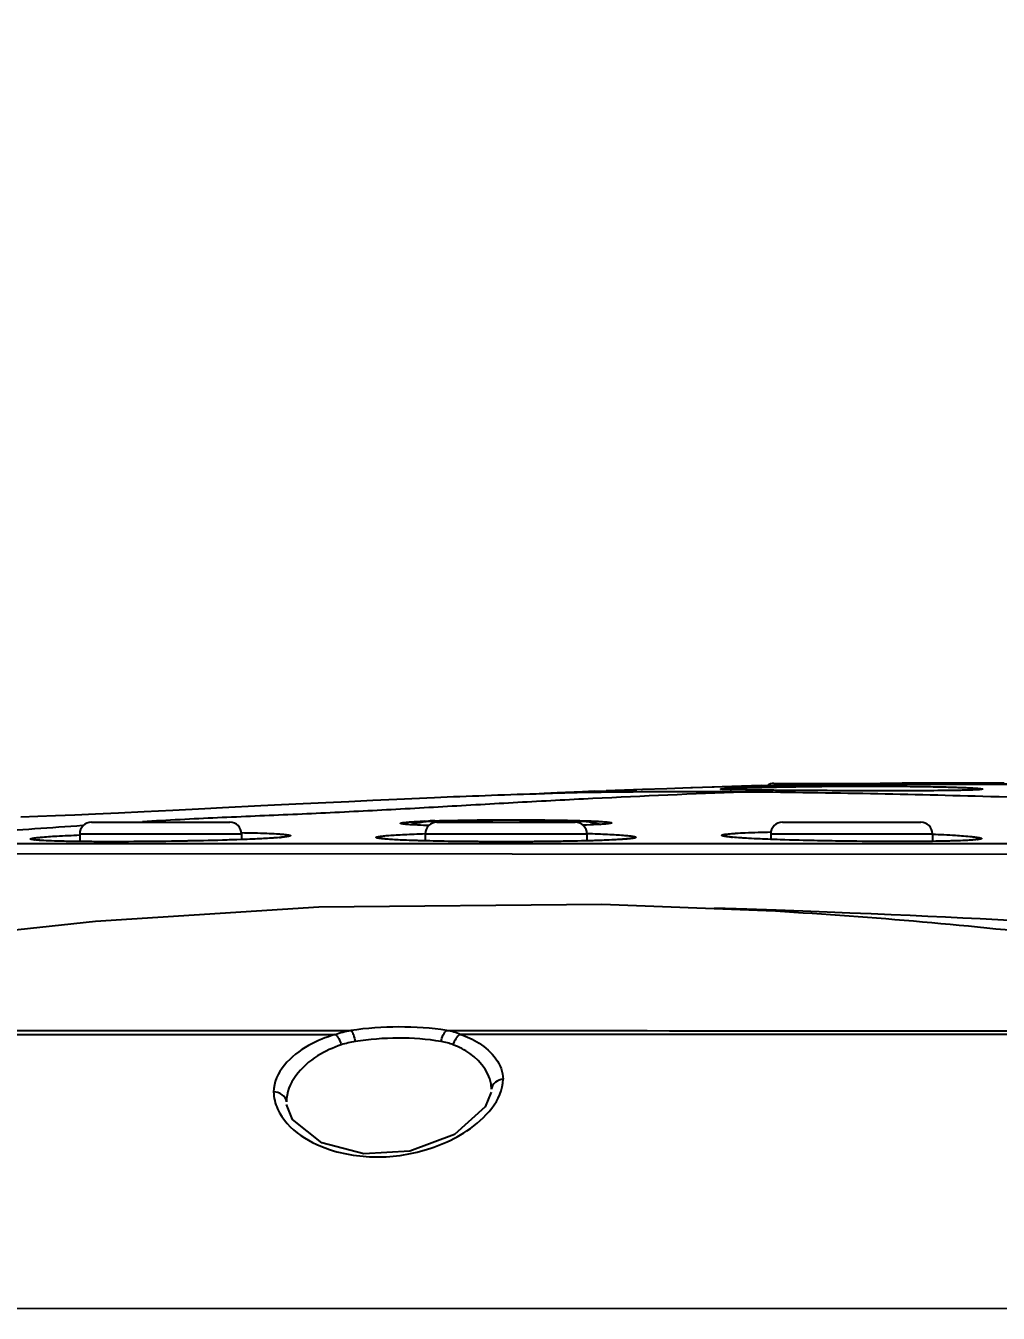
# Model space of a CAD drawing. Header units: millimetres. Extents: x 4086 to 8300, y 123 to 1549.
# Drawn here: x 7710.28 to 7720.65, y 666.22 to 679.94 of the extents above; entities that cross this region are included whole.
import ezdxf

# ---------------------------------------------------------------- set-up
doc = ezdxf.new("R2010")
doc.units = ezdxf.units.MM
for name, color, linetype in [('外形图', 7, 'Continuous'), ('尺寸标注', 7, 'Continuous'), ('运动范围', 7, 'Continuous')]:
    doc.layers.add(name, color=color, linetype=linetype)
doc.styles.add('思源黑', font='SourceHanSansCN-Normal.ttf')
doc.dimstyles.new('尺寸标注_1_4比例', dxfattribs={"dimtxt": 7, "dimasz": 6, "dimexe": 2, "dimexo": 1.5, "dimgap": 1, "dimtad": 1, "dimdec": 1, "dimlfac": 4, "dimdsep": 46, "dimtxsty": '思源黑', "dimcen": 0.09, "dimadec": 0, "dimazin": 0, "dimtp": 0.01, "dimtm": 0.01, "dimtfac": 1, "dimtdec": 1, "dimtofl": 0, "dimtmove": 0, "dimatfit": 3, "dimfxl": 1, "dimtolj": 1, "dimarcsym": 0})

# ---------------------------------------------------------------- blocks, each defined once
blk = doc.blocks.new('*D993')
at = {"layer": 'Defpoints', "color": 0}
for p in [(7690.62, 697.68), (7952.412, 680.804), (7645.229, 641.211), (7664.809, 641.211), (7727.758, 641.211)]:
    blk.add_point(p, dxfattribs=at)
at = {"layer": '尺寸标注', "color": 0, "lineweight": -2}
blk.add_arc((7727.758, 641.211), 67.588, 15.08339, 174.91199, dxfattribs=at)
at = {"layer": '尺寸标注', "color": 0}
for points in [[(7792.042, 658.581), (7793.994, 659.016), (7794.32, 652.942)], [(7659.438, 647.249), (7661.436, 647.16), (7660.171, 641.211)]]:
    blk.add_solid(points, dxfattribs=at)
at = {"layer": '尺寸标注', "color": 0, "insert": (7727.758, 713.509), "char_height": 7, "attachment_point": 5, "style": '思源黑'}
blk.add_mtext('\\A1;-\\A1;170%%d', dxfattribs=at)

msp = doc.modelspace()

# ---------------------------------------------------------------- linework, layer by layer
at = {"layer": '外形图'}
for p, q in [((7715.8051, 671.7593), (7715.6968, 671.7538)), ((7715.9435, 671.7662), (7715.8051, 671.7593)), ((7716.2164, 671.7788), (7715.9435, 671.7662)), ((7716.0726, 671.7664), (7716.072, 671.7664)), ((7716.0726, 671.7663), (7716.072, 671.7663)), ((7716.3377, 671.7839), (7716.2164, 671.7788)), ((7716.409, 671.7781), (7716.2814, 671.7735)), ((7716.3377, 671.7839), (7716.4678, 671.7889)), ((7716.5125, 671.7819), (7716.409, 671.7781)), ((7716.5924, 671.7851), (7716.5125, 671.7819)), ((7716.6547, 671.7877), (7716.5924, 671.7851)), ((7716.7041, 671.79), (7716.6547, 671.7877)), ((7716.7292, 671.7913), (7716.7041, 671.79)), ((7716.7458, 671.7922), (7716.7292, 671.7913)), ((7716.7563, 671.7929), (7716.7458, 671.7922)), ((7716.7626, 671.7933), (7716.7563, 671.7929)), ((7716.7677, 671.7937), (7716.7626, 671.7933)), ((7716.7703, 671.7939), (7716.7677, 671.7937)), ((7716.7724, 671.794), (7716.7703, 671.7939)), ((7716.7739, 671.7942), (7716.7724, 671.794)), ((7716.7749, 671.7943), (7716.7739, 671.7942)), ((7718.1186, 671.8451), (7717.2841, 671.8163)), ((7717.7385, 671.8023), (7717.731, 671.8027)), ((7717.7694, 671.8011), (7717.7523, 671.8017)), ((7717.7901, 671.8005), (7717.7694, 671.8011)), ((7717.8238, 671.7996), (7717.7901, 671.8005)), ((7717.8764, 671.7985), (7717.8238, 671.7996)), ((7718.0033, 671.8363), (7717.8588, 671.8326)), ((7717.9416, 671.7974), (7717.8764, 671.7985)), ((7718.0206, 671.7964), (7717.9416, 671.7974)), ((7718.116, 671.7953), (7718.0206, 671.7964)), ((7718.2554, 671.794), (7718.116, 671.7953)), ((7718.1186, 671.8451), (7718.3383, 671.8503)), ((7718.2552, 671.8669), (7719.3509, 671.8669)), ((7718.3948, 671.7929), (7718.2554, 671.794)), ((7718.5952, 671.7916), (7718.3948, 671.7929)), ((7718.8024, 671.7905), (7718.5952, 671.7916)), ((7719.0049, 671.7897), (7718.8024, 671.7905)), ((7719.1785, 671.7892), (7719.0049, 671.7897)), ((7719.3719, 671.7888), (7719.1785, 671.7892)), ((7719.5176, 671.7888), (7719.3719, 671.7888)), ((7719.6696, 671.7889), (7719.5176, 671.7888)), ((7719.8115, 671.7893), (7719.6696, 671.7889)), ((7719.9439, 671.7901), (7719.8115, 671.7893)), ((7720.0645, 671.7911), (7719.9439, 671.7901)), ((7720.3794, 671.7977), (7720.3666, 671.7971)), ((7720.3731, 671.7972), (7720.3669, 671.797)), ((7720.3924, 671.7982), (7720.3794, 671.7977)), ((7720.4037, 671.7988), (7720.3924, 671.7982)), ((7720.4137, 671.7994), (7720.4037, 671.7988)), ((7720.4223, 671.7999), (7720.4137, 671.7994)), ((7720.4297, 671.8004), (7720.4223, 671.7999)), ((7712.3758, 671.6066), (7712.1887, 671.5972)), ((7714.6354, 671.7143), (7714.2351, 671.6964)), ((7710.408, 671.5134), (7710.2282, 671.5062)), ((7710.5974, 671.5213), (7710.408, 671.5134)), ((7710.8011, 671.5301), (7710.5974, 671.5213)), ((7711.0237, 671.5402), (7710.8011, 671.5301)), ((7711.2697, 671.5517), (7711.0237, 671.5402)), ((7711.5431, 671.565), (7711.2697, 671.5517)), ((7711.8477, 671.58), (7711.5431, 671.565)), ((7712.1887, 671.5972), (7711.8477, 671.58)), ((7710.9795, 671.4544), (7712.4545, 671.4544)), ((7714.3895, 671.4267), (7714.3892, 671.4267)), ((7714.5253, 671.4669), (7714.39, 671.4306)), ((7714.39, 671.4306), (7714.39, 671.4267)), ((7714.5253, 671.4669), (7715.2503, 671.4669)), ((7714.6628, 671.4544), (7716.1378, 671.4544)), ((7715.2503, 671.4544), (7715.2503, 671.4669)), ((7715.5503, 671.4669), (7716.2753, 671.4669)), ((7715.5503, 671.4669), (7715.5503, 671.4544)), ((7716.2629, 671.334), (7716.2633, 671.334)), ((7716.2753, 671.4669), (7716.4098, 671.4308)), ((7716.411, 671.4309), (7716.4102, 671.4308)), ((7718.3461, 671.4544), (7719.8211, 671.4544)), ((7720.9458, 671.2234), (7708.1619, 671.2231)), ((7710.4715, 671.2581), (7710.4507, 671.2592)), ((7710.4954, 671.2569), (7710.4715, 671.2581)), ((7710.5228, 671.2557), (7710.4954, 671.2569)), ((7710.554, 671.2545), (7710.5228, 671.2557)), ((7710.5894, 671.2533), (7710.554, 671.2545)), ((7710.6293, 671.2522), (7710.5894, 671.2533)), ((7710.6741, 671.2511), (7710.6293, 671.2522)), ((7710.7241, 671.25), (7710.6741, 671.2511)), ((7710.7798, 671.2491), (7710.7241, 671.25)), ((7710.8416, 671.2482), (7710.7798, 671.2491)), ((7710.9096, 671.2474), (7710.8416, 671.2482)), ((7710.8545, 671.3294), (7712.5795, 671.3294)), ((7710.8545, 671.3294), (7710.8545, 671.248)), ((7710.9839, 671.2468), (7710.9096, 671.2474)), ((7711.0652, 671.2464), (7710.9839, 671.2468)), ((7711.1538, 671.2462), (7711.0652, 671.2464)), ((7711.2505, 671.2462), (7711.1538, 671.2462)), ((7711.3582, 671.2464), (7711.2505, 671.2462)), ((7711.4805, 671.2471), (7711.3582, 671.2464)), ((7711.6183, 671.2482), (7711.4805, 671.2471)), ((7712.5795, 671.3294), (7712.5795, 671.269)), ((7713.0009, 671.2927), (7712.9852, 671.2912)), ((7714.1904, 671.2688), (7714.165, 671.2704)), ((7714.2188, 671.2671), (7714.1904, 671.2688)), ((7714.2505, 671.2655), (7714.2188, 671.2671)), ((7714.2855, 671.2638), (7714.2505, 671.2655)), ((7714.324, 671.2622), (7714.2855, 671.2638)), ((7714.3664, 671.2605), (7714.324, 671.2622)), ((7714.4131, 671.2589), (7714.3664, 671.2605)), ((7714.4646, 671.2573), (7714.4131, 671.2589)), ((7714.5378, 671.2552), (7714.4646, 671.2573)), ((7714.5378, 671.3294), (7716.2628, 671.3294)), ((7714.5378, 671.3294), (7714.5378, 671.2552)), ((7714.6219, 671.2532), (7714.5378, 671.2552)), ((7714.6988, 671.2517), (7714.6219, 671.2532)), ((7714.7845, 671.2502), (7714.6988, 671.2517)), ((7714.8798, 671.2488), (7714.7845, 671.2502)), ((7714.9852, 671.2476), (7714.8798, 671.2488)), ((7715.1013, 671.2467), (7714.9852, 671.2476)), ((7715.2327, 671.246), (7715.1013, 671.2467)), ((7715.7011, 671.2468), (7715.5857, 671.2461)), ((7715.8053, 671.2477), (7715.7011, 671.2468)), ((7715.8997, 671.2488), (7715.8053, 671.2477)), ((7715.9862, 671.25), (7715.8997, 671.2488)), ((7716.0653, 671.2513), (7715.9862, 671.25)), ((7716.1374, 671.2527), (7716.0653, 671.2513)), ((7716.2026, 671.2541), (7716.1374, 671.2527)), ((7716.2614, 671.2556), (7716.2026, 671.2541)), ((7716.3143, 671.2571), (7716.2614, 671.2556)), ((7716.2628, 671.3294), (7716.2628, 671.2557)), ((7716.3843, 671.2593), (7716.3143, 671.2571)), ((7716.4452, 671.2615), (7716.3843, 671.2593)), ((7716.4985, 671.2637), (7716.4452, 671.2615)), ((7716.5453, 671.2659), (7716.4985, 671.2637)), ((7716.5732, 671.2674), (7716.5453, 671.2659)), ((7716.5987, 671.2689), (7716.5732, 671.2674)), ((7716.6219, 671.2703), (7716.5987, 671.2689)), ((7716.6429, 671.2718), (7716.6219, 671.2703)), ((7716.6617, 671.2732), (7716.6429, 671.2718)), ((7716.6785, 671.2746), (7716.6617, 671.2732)), ((7717.8158, 671.2937), (7717.8064, 671.2946)), ((7718.2211, 671.3294), (7719.9461, 671.3294)), ((7718.2211, 671.3294), (7718.2211, 671.271)), ((7718.2898, 671.2685), (7718.2211, 671.271)), ((7719.3566, 671.2486), (7719.2358, 671.2495)), ((7719.4652, 671.2481), (7719.3566, 671.2486)), ((7719.5619, 671.248), (7719.4652, 671.2481)), ((7719.6489, 671.248), (7719.5619, 671.248)), ((7719.7281, 671.2483), (7719.6489, 671.248)), ((7719.8004, 671.2487), (7719.7281, 671.2483)), ((7719.8666, 671.2493), (7719.8004, 671.2487)), ((7719.9273, 671.25), (7719.8666, 671.2493)), ((7719.9829, 671.2507), (7719.9273, 671.25)), ((7719.9461, 671.3294), (7719.9461, 671.2502)), ((7720.0337, 671.2516), (7719.9829, 671.2507)), ((7720.0803, 671.2525), (7720.0337, 671.2516)), ((7720.1425, 671.254), (7720.0803, 671.2525)), ((7720.1967, 671.2556), (7720.1425, 671.254)), ((7720.2437, 671.2572), (7720.1967, 671.2556)), ((7720.2714, 671.2584), (7720.2437, 671.2572)), ((7720.2964, 671.2595), (7720.2714, 671.2584)), ((7720.3189, 671.2607), (7720.2964, 671.2595)), ((7720.3388, 671.2618), (7720.3189, 671.2607)), ((7720.3563, 671.263), (7720.3388, 671.2618)), ((7720.3716, 671.2641), (7720.3563, 671.263)), ((7725.6382, 671.1072), (7707.9833, 671.1163)), ((7717.9668, 670.5262), (7717.6222, 670.5375)), ((7718.1744, 670.5098), (7718.0409, 670.5171)), ((7704.5356, 669.1868), (7713.5776, 669.1918)), ((7706.3091, 669.2347), (7713.7456, 669.2343)), ((7715.2419, 668.5761), (7715.1777, 668.4186)), ((7715.1777, 668.4186), (7714.8492, 668.1248)), ((7714.8492, 668.1248), (7714.3745, 667.9467)), ((7713.8846, 667.9183), (7713.4376, 668.0349)), ((7714.3745, 667.9467), (7713.8846, 667.9183)), ((7732.6886, 666.269), (7700.7772, 666.2691))]:
    msp.add_line(p, q, dxfattribs=at)
for points in [[(7716.2814, 671.7735), (7716.095, 671.7671), (7716.072, 671.7664)], [(7717.3693, 671.8189), (7717.1153, 671.811), (7716.8539, 671.8024), (7716.4678, 671.7889)], [(7716.7752, 671.7943), (7716.7751, 671.7943), (7716.7749, 671.7943)], [(7717.8588, 671.8326), (7717.6169, 671.8261), (7717.3693, 671.8189)], [(7717.731, 671.8027), (7717.7248, 671.803), (7717.7222, 671.8032), (7717.7199, 671.8033), (7717.7179, 671.8035), (7717.7162, 671.8036), (7717.7148, 671.8037), (7717.7137, 671.8038), (7717.7129, 671.8039), (7717.7125, 671.8039), (7717.7124, 671.8039)], [(7717.7523, 671.8017), (7717.7427, 671.8021), (7717.7385, 671.8023)], [(7732.2534, 670.9787), (7730.876, 671.1679), (7729.4616, 671.3366), (7728.024, 671.4821), (7726.5721, 671.6038), (7725.1145, 671.7017), (7723.6601, 671.7758), (7722.2178, 671.8265), (7720.7961, 671.8538), (7719.4048, 671.8575), (7718.0034, 671.8363)], [(7720.7111, 671.8708), (7720.4163, 671.8718), (7720.1369, 671.8719), (7719.8731, 671.871), (7719.6245, 671.8695), (7719.3891, 671.8673), (7719.1627, 671.8647), (7718.9423, 671.8615), (7718.7267, 671.858), (7718.5134, 671.8539), (7718.3383, 671.8503)], [(7720.3666, 671.7971), (7720.3379, 671.7961), (7720.3025, 671.7951), (7720.2629, 671.7941), (7720.219, 671.7933), (7720.1712, 671.7925), (7720.1197, 671.7917), (7720.0645, 671.7911)], [(7720.448, 671.8021), (7720.4477, 671.8021), (7720.447, 671.802), (7720.4459, 671.8019), (7720.4445, 671.8017), (7720.4428, 671.8015), (7720.4408, 671.8013), (7720.4384, 671.8011), (7720.4358, 671.8009), (7720.4329, 671.8006), (7720.4297, 671.8004)], [(7714.2351, 671.6964), (7713.9779, 671.6846), (7713.7251, 671.6728), (7713.4781, 671.6611), (7713.2385, 671.6495), (7713.0073, 671.6382), (7712.7858, 671.6272), (7712.3758, 671.6066)], [(7710.4507, 671.2592), (7710.4328, 671.2604), (7710.4248, 671.2609), (7710.4175, 671.2615), (7710.4107, 671.262), (7710.4046, 671.2626), (7710.399, 671.2631), (7710.3939, 671.2636), (7710.3894, 671.264), (7710.3854, 671.2645), (7710.3818, 671.2649), (7710.3788, 671.2653), (7710.3763, 671.2657), (7710.3743, 671.266), (7710.3728, 671.2662), (7710.3719, 671.2664), (7710.3718, 671.2664)], [(7712.6372, 671.2712), (7712.577, 671.2689), (7712.5138, 671.2666), (7712.4479, 671.2645), (7712.3794, 671.2624), (7712.3087, 671.2605), (7712.2359, 671.2586), (7712.1614, 671.2569), (7712.0855, 671.2553), (7712.0084, 671.2538), (7711.9299, 671.2524), (7711.8501, 671.2511), (7711.7704, 671.25), (7711.6927, 671.249), (7711.6183, 671.2482)], [(7712.9852, 671.2912), (7712.9582, 671.2888), (7712.9245, 671.2863), (7712.8865, 671.2837), (7712.8442, 671.2811), (7712.7979, 671.2786), (7712.7478, 671.2761), (7712.6942, 671.2736), (7712.6372, 671.2712)], [(7713.0581, 671.3003), (7713.0581, 671.3003), (7713.0578, 671.3002), (7713.0569, 671.3), (7713.0556, 671.2997), (7713.0537, 671.2994), (7713.0514, 671.299), (7713.0487, 671.2985), (7713.0455, 671.298), (7713.0418, 671.2975), (7713.0376, 671.2969), (7713.0329, 671.2963), (7713.0277, 671.2956), (7713.0219, 671.2949), (7713.0155, 671.2942), (7713.0085, 671.2934), (7713.0009, 671.2927)], [(7714.165, 671.2704), (7714.1426, 671.272), (7714.1325, 671.2728), (7714.1231, 671.2736), (7714.1144, 671.2744), (7714.1064, 671.2751), (7714.0991, 671.2758), (7714.0924, 671.2765), (7714.0863, 671.2772), (7714.0809, 671.2778), (7714.0761, 671.2784), (7714.0718, 671.279), (7714.0682, 671.2796), (7714.0651, 671.28), (7714.0626, 671.2805), (7714.0607, 671.2808), (7714.0594, 671.2811), (7714.0587, 671.2812), (7714.0587, 671.2812)], [(7715.5857, 671.2461), (7715.4567, 671.2457), (7715.3845, 671.2457), (7715.3078, 671.2457), (7715.2327, 671.246)], [(7716.7413, 671.2823), (7716.7413, 671.2823), (7716.7412, 671.2823), (7716.7406, 671.2821), (7716.7394, 671.2819), (7716.7376, 671.2816), (7716.7354, 671.2812), (7716.7327, 671.2807), (7716.7295, 671.2802), (7716.7258, 671.2797), (7716.7216, 671.2791), (7716.7169, 671.2786), (7716.7118, 671.2779), (7716.7061, 671.2773), (7716.7, 671.2767), (7716.6933, 671.276), (7716.6862, 671.2753), (7716.6785, 671.2746)], [(7717.8064, 671.2946), (7717.7962, 671.2957), (7717.7872, 671.2967), (7717.7792, 671.2976), (7717.7722, 671.2985), (7717.7661, 671.2993), (7717.7608, 671.3), (7717.7562, 671.3007), (7717.7524, 671.3014), (7717.7493, 671.3019), (7717.7469, 671.3024), (7717.7452, 671.3027), (7717.7441, 671.303), (7717.7438, 671.303)], [(7718.2211, 671.271), (7718.1656, 671.2731), (7718.1082, 671.2756), (7718.0543, 671.2781), (7718.004, 671.2807), (7717.9575, 671.2833), (7717.915, 671.286), (7717.8768, 671.2886), (7717.8431, 671.2913), (7717.8158, 671.2937)], [(7719.2358, 671.2495), (7719.1019, 671.2508), (7719.0295, 671.2517), (7718.9541, 671.2528), (7718.8767, 671.254), (7718.7984, 671.2554), (7718.7205, 671.2569), (7718.6439, 671.2585), (7718.569, 671.2603), (7718.4959, 671.2622), (7718.4249, 671.2642), (7718.3561, 671.2663), (7718.2898, 671.2685)], [(7720.4267, 671.2702), (7720.4267, 671.2702), (7720.4262, 671.2701), (7720.4251, 671.2699), (7720.4236, 671.2696), (7720.4217, 671.2693), (7720.4193, 671.2689), (7720.4164, 671.2686), (7720.4132, 671.2681), (7720.4095, 671.2677), (7720.4054, 671.2672), (7720.4009, 671.2667), (7720.396, 671.2662), (7720.3906, 671.2657), (7720.3847, 671.2652), (7720.3784, 671.2646), (7720.3716, 671.2641)], [(7718.1744, 670.5098), (7716.4223, 670.5779), (7713.4024, 670.5501), (7711.0227, 670.3964), (7708.8746, 670.1639)], [(7721.0191, 670.3935), (7720.8289, 670.4041), (7720.6413, 670.4142), (7720.4555, 670.4237), (7720.2703, 670.4329), (7720.0847, 670.4418), (7719.8977, 670.4504), (7719.7073, 670.4589), (7719.5064, 670.4676), (7719.2927, 670.4766), (7719.0653, 670.4858), (7718.8233, 670.4953), (7718.5632, 670.5051), (7718.2792, 670.5154), (7717.9668, 670.5262)], [(7713.4376, 668.0349), (7713.124, 668.2857), (7713.0606, 668.4467)]]:
    msp.add_lwpolyline(points, dxfattribs=at)
for centre, radius, start, end in [((7716.7684, 671.0292), 0.7677, 89.44765, 89.82748), ((7716.716, 672.5617), 0.7699, 274.11583, 274.44609), ((7717.7514, 672.4158), 0.6136, 266.07459, 266.31978), ((7718.2552, 671.7419), 0.125, 90, 122.9189), ((7720.391, 672.4799), 0.681, 274.57469, 274.83323), ((7710.9795, 671.3294), 0.125, 90, 180), ((7712.4545, 671.3294), 0.125, 0, 90), ((7714.6628, 671.3294), 0.125, 90, 180), ((7715.0183, 659.0702), 12.4046, 91.73683, 92.04953), ((7715.4149, 667.8579), 3.6093, 92.61425, 94.82153), ((7715.3857, 667.8579), 3.6093, 85.17805, 87.38574), ((7716.1378, 671.3294), 0.125, 0, 90), ((7718.3461, 671.3294), 0.125, 90, 180), ((7719.8211, 671.3294), 0.125, 0, 90), ((7710.4388, 671.865), 0.6038, 263.33858, 263.58736), ((7712.7726, 673.7288), 2.4474, 274.99563, 275.22759), ((7718.0246, 673.6136), 2.3298, 264.59023, 264.84552), ((7720.3483, 671.9275), 0.6637, 276.49474, 276.8247), ((7715.1157, 616.3944), 54.2018, 83.44217, 86.76498)]:
    msp.add_arc(centre, radius, start, end, dxfattribs=at)
for points, knots in [([(7717.9259, 671.7755), (7717.3925, 671.7556), (7716.5924, 671.7208), (7715.526, 671.6637), (7714.7261, 671.6175), (7713.9259, 671.573), (7713.1252, 671.5349), (7712.3242, 671.5015), (7711.7904, 671.4744), (7711.5236, 671.4586)], [0, 0, 0, 0, 0.2498355, 0.374795, 0.4997827, 0.6248053, 0.7498683, 0.8749523, 1, 1, 1, 1]), ([(7716.072, 671.7663), (7715.955, 671.7624), (7715.4761, 671.7465), (7714.9971, 671.7301), (7714.6354, 671.7143)], [0, 0, 0, 0, 0.2443472, 1, 1, 1, 1]), ([(7717.9259, 671.7755), (7717.7638, 671.7767), (7717.146, 671.7798), (7716.5282, 671.7758), (7716.0726, 671.7663)], [0, 0, 0, 0, 0.2624597, 1, 1, 1, 1]), ([(7716.2684, 671.7731), (7716.2528, 671.7725), (7716.1875, 671.7703), (7716.1223, 671.7681), (7716.0726, 671.7664)], [0, 0, 0, 0, 0.2391688, 1, 1, 1, 1]), ([(7716.7713, 671.7938), (7716.7497, 671.7922), (7716.6921, 671.7893), (7716.5245, 671.782), (7716.3784, 671.7769), (7716.2684, 671.7731)], [0, 0, 0, 0, 0.128854, 0.3436495, 1, 1, 1, 1]), ([(7716.4678, 671.7889), (7716.5327, 671.7913), (7716.6336, 671.7944), (7716.7346, 671.797), (7716.7707, 671.7969)], [0, 0, 0, 0, 0.642902, 1, 1, 1, 1]), ([(7716.7908, 671.796), (7716.7908, 671.7957), (7716.7888, 671.7956), (7716.7867, 671.795), (7716.7816, 671.7946), (7716.7779, 671.7943), (7716.7757, 671.7941)], [0, 0, 0, 0, 0.065554, 0.2531308, 0.5646265, 1, 1, 1, 1]), ([(7716.7758, 671.7968), (7716.7779, 671.7968), (7716.7816, 671.7967), (7716.7866, 671.7967), (7716.7889, 671.7962), (7716.7907, 671.7963), (7716.7908, 671.796)], [0, 0, 0, 0, 0.433214, 0.7442125, 0.9326986, 1, 1, 1, 1]), ([(7717.7094, 671.8036), (7717.7068, 671.8038), (7717.7021, 671.8042), (7717.6961, 671.8047), (7717.6917, 671.8054), (7717.6893, 671.8057), (7717.6874, 671.8068), (7717.6895, 671.8079), (7717.6919, 671.8082), (7717.6966, 671.809), (7717.7027, 671.8097), (7717.7107, 671.8105), (7717.7204, 671.8112), (7717.7367, 671.8123), (7717.7613, 671.8137), (7717.7822, 671.8147), (7717.7937, 671.8152)], [0, 0, 0, 0, 0.060994, 0.1085006, 0.1424987, 0.1631033, 0.1712724, 0.1803898, 0.2021627, 0.2373518, 0.2860465, 0.3482369, 0.4238776, 0.5128965, 0.7305277, 1, 1, 1, 1]), ([(7720.3669, 671.797), (7720.288, 671.794), (7720.0949, 671.7909), (7719.6165, 671.7878), (7719.0746, 671.7891), (7718.524, 671.7918), (7718.2084, 671.7942), (7717.9944, 671.7966), (7717.8726, 671.7984), (7717.7816, 671.8005), (7717.7315, 671.8022), (7717.712, 671.8034)], [0, 0, 0, 0, 0.0892481, 0.2182228, 0.5405711, 0.7014674, 0.8403929, 0.8971215, 0.9433635, 0.9779483, 1, 1, 1, 1]), ([(7717.7937, 671.8152), (7717.8871, 671.8193), (7718.1196, 671.8258), (7718.4329, 671.8321), (7718.7377, 671.8361), (7718.9893, 671.8382), (7719.2442, 671.8389), (7719.4935, 671.8384), (7719.7289, 671.8364), (7719.9422, 671.8331), (7720.1028, 671.8294), (7720.215, 671.8259), (7720.285, 671.8232), (7720.3448, 671.8205), (7720.388, 671.8181), (7720.417, 671.8161), (7720.4345, 671.8147), (7720.4491, 671.8132), (7720.4608, 671.8119), (7720.4696, 671.8105), (7720.4751, 671.8094), (7720.4779, 671.8083), (7720.4791, 671.8078), (7720.4796, 671.8069), (7720.4788, 671.806), (7720.4775, 671.8055), (7720.4755, 671.8049), (7720.4728, 671.8043), (7720.4677, 671.8034), (7720.4595, 671.8023), (7720.4524, 671.8017), (7720.4484, 671.8013)], [0, 0, 0, 0, 0.1031445, 0.2565352, 0.3457606, 0.4393578, 0.5341407, 0.6268775, 0.7144225, 0.7937795, 0.8622663, 0.8916767, 0.9175328, 0.9396018, 0.9576991, 0.9652123, 0.9716774, 0.9770804, 0.9814135, 0.9846737, 0.9868622, 0.9875617, 0.9880137, 0.9882792, 0.9885754, 0.9890811, 0.9898389, 0.99086, 0.9921488, 0.9955349, 1, 1, 1, 1]), ([(7723.2656, 671.6245), (7722.3379, 671.6669), (7720.5584, 671.7332), (7718.7779, 671.7692), (7717.9259, 671.7755)], [0, 0, 0, 0, 0.5215175, 1, 1, 1, 1]), ([(7732.2534, 670.9787), (7731.6642, 671.0649), (7730.4837, 671.224), (7728.1164, 671.4887), (7725.1473, 671.7229), (7721.5767, 671.8653), (7719.1939, 671.8657), (7718.0033, 671.8363)], [0, 0, 0, 0, 0.1250052, 0.2500105, 0.5000084, 0.7500067, 1, 1, 1, 1]), ([(7718.3383, 671.8503), (7719.5012, 671.8756), (7721.8283, 671.8693), (7725.3153, 671.7231), (7728.2147, 671.4895), (7730.5264, 671.228), (7731.6791, 671.0714), (7732.2545, 670.9867)], [0, 0, 0, 0, 0.2499934, 0.4999917, 0.7499895, 0.8749947, 1, 1, 1, 1]), ([(7720.4453, 671.8011), (7720.4405, 671.8007), (7720.4165, 671.799), (7720.3924, 671.7979), (7720.3731, 671.7972)], [0, 0, 0, 0, 0.1994249, 1, 1, 1, 1]), ([(7714.6423, 671.4691), (7714.7729, 671.4731), (7715.054, 671.4782), (7715.4812, 671.4807), (7715.8951, 671.478), (7716.1584, 671.4727), (7716.2756, 671.4684)], [0, 0, 0, 0, 0.2398594, 0.5164654, 0.7844844, 1, 1, 1, 1]), ([(7712.5788, 671.3427), (7712.6692, 671.3413), (7712.7937, 671.3386), (7712.932, 671.3324), (7712.9915, 671.3285), (7713.0265, 671.3257), (7713.0548, 671.3228), (7713.0741, 671.3201), (7713.086, 671.3178), (7713.0924, 671.3162), (7713.097, 671.3146), (7713.1, 671.3131), (7713.1017, 671.311), (7713.1004, 671.3087), (7713.0976, 671.3072), (7713.0932, 671.3055), (7713.0871, 671.3038), (7713.0755, 671.3012), (7713.0659, 671.2997), (7713.0589, 671.2987)], [0, 0, 0, 0, 0.4755527, 0.6545422, 0.7276392, 0.7892753, 0.8391863, 0.8771517, 0.8916208, 0.9030952, 0.9116253, 0.9173555, 0.9208385, 0.9241281, 0.9295049, 0.9376454, 0.9487256, 0.9628062, 1, 1, 1, 1]), ([(7714.0146, 671.2915), (7714.0146, 671.2926), (7714.0179, 671.2953), (7714.0244, 671.2974), (7714.0355, 671.3002), (7714.0584, 671.3041), (7714.0978, 671.3088), (7714.1571, 671.314), (7714.2322, 671.319), (7714.322, 671.3239), (7714.4254, 671.3284), (7714.4988, 671.331), (7714.5375, 671.3323)], [0, 0, 0, 0, 0.006612, 0.0200318, 0.0413073, 0.070593, 0.1530805, 0.2667282, 0.4101911, 0.5817123, 0.779138, 1, 1, 1, 1]), ([(7714.2753, 671.4421), (7714.2753, 671.4427), (7714.2767, 671.4441), (7714.2819, 671.4462), (7714.2935, 671.4487), (7714.3128, 671.4515), (7714.3399, 671.4543), (7714.3742, 671.457), (7714.4157, 671.4597), (7714.4641, 671.4623), (7714.4986, 671.4639), (7714.5169, 671.4646)], [0, 0, 0, 0, 0.0073207, 0.0208315, 0.0704242, 0.1510717, 0.2625597, 0.404235, 0.5751714, 0.774214, 1, 1, 1, 1]), ([(7714.3892, 671.4267), (7714.3728, 671.4277), (7714.3444, 671.4297), (7714.3118, 671.433), (7714.2928, 671.4357), (7714.2835, 671.4377), (7714.2782, 671.4392), (7714.2753, 671.4412), (7714.2753, 671.4421)], [0, 0, 0, 0, 0.4270628, 0.7369932, 0.8469471, 0.9266659, 0.9765808, 1, 1, 1, 1]), ([(7714.5752, 671.4186), (7714.5573, 671.4191), (7714.4953, 671.4213), (7714.4334, 671.4239), (7714.3895, 671.4267)], [0, 0, 0, 0, 0.2893557, 1, 1, 1, 1]), ([(7714.39, 671.4306), (7714.4314, 671.4417), (7714.5149, 671.46), (7714.6002, 671.4669), (7714.6425, 671.4669)], [0, 0, 0, 0, 0.5035628, 1, 1, 1, 1]), ([(7714.6425, 671.4669), (7714.6787, 671.4669), (7714.7271, 671.4636), (7714.7749, 671.4564), (7714.7868, 671.4544)], [0, 0, 0, 0, 0.7487379, 1, 1, 1, 1]), ([(7716.0138, 671.4544), (7716.0258, 671.4564), (7716.0736, 671.4636), (7716.1219, 671.4669), (7716.1581, 671.4669)], [0, 0, 0, 0, 0.2512621, 1, 1, 1, 1]), ([(7716.1581, 671.4669), (7716.2003, 671.4669), (7716.2853, 671.4601), (7716.3685, 671.4419), (7716.4098, 671.4308)], [0, 0, 0, 0, 0.4964566, 1, 1, 1, 1]), ([(7716.4102, 671.4308), (7716.3971, 671.4299), (7716.3344, 671.4262), (7716.2716, 671.4236), (7716.222, 671.4218)], [0, 0, 0, 0, 0.2092489, 1, 1, 1, 1]), ([(7716.2633, 671.334), (7716.302, 671.3328), (7716.3753, 671.3302), (7716.4787, 671.3258), (7716.5684, 671.321), (7716.6434, 671.3159), (7716.7028, 671.3107), (7716.7421, 671.3059), (7716.765, 671.3019), (7716.7761, 671.299), (7716.7827, 671.2968), (7716.7859, 671.2941), (7716.7859, 671.2929)], [0, 0, 0, 0, 0.2207837, 0.4181495, 0.5896177, 0.7330444, 0.8466906, 0.9291924, 0.9584847, 0.9797782, 0.9932661, 1, 1, 1, 1]), ([(7716.2756, 671.4684), (7716.2946, 671.4677), (7716.3302, 671.4663), (7716.3801, 671.4639), (7716.423, 671.4613), (7716.4585, 671.4587), (7716.4865, 671.456), (7716.5065, 671.4534), (7716.5185, 671.4508), (7716.5239, 671.4488), (7716.5253, 671.4473), (7716.5253, 671.4467)], [0, 0, 0, 0, 0.225675, 0.4247241, 0.595736, 0.7375126, 0.849091, 0.9297862, 0.979351, 0.9927995, 1, 1, 1, 1]), ([(7716.5253, 671.4467), (7716.5253, 671.4458), (7716.5224, 671.4439), (7716.5171, 671.4423), (7716.5078, 671.4403), (7716.4888, 671.4375), (7716.456, 671.4341), (7716.4275, 671.432), (7716.411, 671.4309)], [0, 0, 0, 0, 0.0233613, 0.0732912, 0.1530385, 0.2630194, 0.572976, 1, 1, 1, 1]), ([(7717.743, 671.3014), (7717.7359, 671.3024), (7717.726, 671.304), (7717.7141, 671.3067), (7717.7078, 671.3085), (7717.7032, 671.3103), (7717.7002, 671.3119), (7717.6987, 671.3142), (7717.7002, 671.3166), (7717.7031, 671.3182), (7717.7076, 671.3199), (7717.7139, 671.3216), (7717.7257, 671.3241), (7717.745, 671.327), (7717.7732, 671.3302), (7717.8083, 671.3333), (7717.868, 671.3376), (7718.0069, 671.3447), (7718.1319, 671.348), (7718.2229, 671.3498)], [0, 0, 0, 0, 0.0378684, 0.0522874, 0.0637087, 0.0721886, 0.0778996, 0.0814636, 0.0849708, 0.0905785, 0.0989436, 0.1102438, 0.1245406, 0.1621756, 0.2117761, 0.2731564, 0.346027, 0.5246974, 1, 1, 1, 1]), ([(7710.3687, 671.2653), (7710.3616, 671.2661), (7710.3521, 671.2673), (7710.3403, 671.2698), (7710.3349, 671.2711), (7710.3278, 671.2749), (7710.3346, 671.279), (7710.34, 671.2805), (7710.3477, 671.2824), (7710.3571, 671.2842), (7710.374, 671.2869), (7710.4002, 671.2901), (7710.4226, 671.2924), (7710.4352, 671.2936)], [0, 0, 0, 0, 0.1456933, 0.1975726, 0.2356418, 0.2731187, 0.309985, 0.3476941, 0.399239, 0.4647955, 0.544342, 0.7449258, 1, 1, 1, 1]), ([(7710.8541, 671.2479), (7710.799, 671.2486), (7710.6979, 671.2501), (7710.5612, 671.2537), (7710.4553, 671.2582), (7710.3955, 671.2622), (7710.3714, 671.265)], [0, 0, 0, 0, 0.3423755, 0.6279316, 0.8490612, 1, 1, 1, 1]), ([(7710.4352, 671.2936), (7710.4931, 671.299), (7710.6328, 671.3081), (7710.7726, 671.3148), (7710.8544, 671.3183)], [0, 0, 0, 0, 0.4156371, 1, 1, 1, 1]), ([(7712.5796, 671.2689), (7712.4445, 671.2639), (7712.157, 671.2559), (7711.7172, 671.2485), (7711.2772, 671.2454), (7710.9895, 671.2463), (7710.8541, 671.2479)], [0, 0, 0, 0, 0.2350839, 0.4998412, 0.7646838, 1, 1, 1, 1]), ([(7712.9857, 671.2907), (7712.9289, 671.2858), (7712.7935, 671.2775), (7712.6581, 671.2718), (7712.5796, 671.2689)], [0, 0, 0, 0, 0.4207143, 1, 1, 1, 1]), ([(7713.0589, 671.2987), (7713.0545, 671.2981), (7713.0334, 671.2953), (7713.0123, 671.2931), (7712.9956, 671.2916)], [0, 0, 0, 0, 0.2095104, 1, 1, 1, 1]), ([(7714.0579, 671.2796), (7714.0516, 671.2804), (7714.0409, 671.282), (7714.027, 671.285), (7714.019, 671.2872), (7714.0147, 671.2901), (7714.0146, 671.2915)], [0, 0, 0, 0, 0.4168445, 0.7195776, 0.9100194, 1, 1, 1, 1]), ([(7714.5375, 671.2551), (7714.4829, 671.2565), (7714.3828, 671.2595), (7714.2473, 671.265), (7714.1419, 671.2712), (7714.0822, 671.2764), (7714.0579, 671.2796)], [0, 0, 0, 0, 0.3407516, 0.6256322, 0.8472681, 1, 1, 1, 1]), ([(7716.263, 671.2555), (7716.1277, 671.252), (7715.8401, 671.2471), (7715.4002, 671.2448), (7714.9603, 671.247), (7714.6727, 671.2516), (7714.5375, 671.2551)], [0, 0, 0, 0, 0.2352029, 0.50001, 0.7648086, 1, 1, 1, 1]), ([(7716.742, 671.2806), (7716.7177, 671.2773), (7716.6579, 671.272), (7716.5526, 671.2657), (7716.4173, 671.26), (7716.3174, 671.257), (7716.263, 671.2555)], [0, 0, 0, 0, 0.1532046, 0.3749666, 0.6596779, 1, 1, 1, 1]), ([(7716.7859, 671.2929), (7716.7859, 671.2915), (7716.7815, 671.2885), (7716.7734, 671.2862), (7716.7593, 671.2831), (7716.7484, 671.2815), (7716.742, 671.2806)], [0, 0, 0, 0, 0.090491, 0.2807693, 0.5834473, 1, 1, 1, 1]), ([(7717.8049, 671.2942), (7717.799, 671.2948), (7717.7783, 671.2968), (7717.7577, 671.2992), (7717.743, 671.3014)], [0, 0, 0, 0, 0.2887822, 1, 1, 1, 1]), ([(7718.2209, 671.2708), (7718.1426, 671.2738), (7718.0073, 671.2797), (7717.8721, 671.2881), (7717.8153, 671.2932)], [0, 0, 0, 0, 0.5790446, 1, 1, 1, 1]), ([(7719.9462, 671.2501), (7719.8109, 671.2483), (7719.5232, 671.2471), (7719.0832, 671.2502), (7718.6434, 671.2576), (7718.356, 671.2657), (7718.2209, 671.2708)], [0, 0, 0, 0, 0.2353427, 0.5001899, 0.7649296, 1, 1, 1, 1]), ([(7719.9462, 671.3275), (7720.028, 671.3238), (7720.1679, 671.3165), (7720.3077, 671.3064), (7720.3656, 671.3004)], [0, 0, 0, 0, 0.5842875, 1, 1, 1, 1]), ([(7720.4234, 671.2681), (7720.3988, 671.2653), (7720.3388, 671.261), (7720.1797, 671.2538), (7720.0453, 671.2514), (7719.9462, 671.2501)], [0, 0, 0, 0, 0.1554203, 0.3778637, 1, 1, 1, 1]), ([(7720.3656, 671.3004), (7720.3784, 671.2991), (7720.4011, 671.2966), (7720.4278, 671.2928), (7720.4447, 671.2898), (7720.4542, 671.2877), (7720.4616, 671.2858), (7720.4666, 671.2837), (7720.47, 671.2821), (7720.4711, 671.2791), (7720.4684, 671.2769), (7720.4619, 671.2742), (7720.4476, 671.2712), (7720.435, 671.2695), (7720.4272, 671.2686)], [0, 0, 0, 0, 0.2501345, 0.4455706, 0.5225454, 0.5855792, 0.6346481, 0.6699075, 0.6922265, 0.7054859, 0.7220511, 0.7501875, 0.8470664, 1, 1, 1, 1]), ([(7713.5776, 669.1918), (7713.48, 669.1611), (7713.1997, 669.0577), (7712.919, 668.7852), (7712.9223, 668.5789)], [0, 0, 0, 0, 0.3314773, 1, 1, 1, 1]), ([(7713.5776, 669.1918), (7713.5941, 669.1814), (7713.6198, 669.1437), (7713.6374, 669.1041), (7713.6433, 669.0808)], [0, 0, 0, 0, 0.4485113, 1, 1, 1, 1]), ([(7713.7456, 669.2343), (7713.7599, 669.2244), (7713.7764, 669.181), (7713.7879, 669.1412), (7713.7912, 669.1162)], [0, 0, 0, 0, 0.408546, 1, 1, 1, 1]), ([(7714.708, 669.1161), (7714.7111, 669.1415), (7714.7254, 669.1838), (7714.7515, 669.2257), (7714.7693, 669.2341)], [0, 0, 0, 0, 0.5656392, 1, 1, 1, 1]), ([(7714.7693, 669.2342), (7717.2989, 669.2336), (7721.2961, 669.219), (7725.2935, 669.2475), (7726.761, 669.2347)], [0, 0, 0, 0, 0.6328513, 1, 1, 1, 1]), ([(7714.9118, 669.1927), (7714.8896, 669.2023), (7714.8426, 669.2185), (7714.7942, 669.2294), (7714.7693, 669.2341)], [0, 0, 0, 0, 0.4880718, 1, 1, 1, 1]), ([(7714.9118, 669.1927), (7714.8924, 669.183), (7714.8613, 669.1466), (7714.8415, 669.105), (7714.8362, 669.0817)], [0, 0, 0, 0, 0.4756156, 1, 1, 1, 1]), ([(7726.8989, 669.1847), (7725.4216, 669.2286), (7721.4247, 669.1755), (7717.4296, 669.195), (7714.9118, 669.1927)], [0, 0, 0, 0, 0.3698918, 1, 1, 1, 1]), ([(7714.9118, 669.1927), (7714.9814, 669.168), (7715.1881, 669.0832), (7715.369, 668.8689), (7715.3685, 668.7149)], [0, 0, 0, 0, 0.3240399, 1, 1, 1, 1]), ([(7713.6433, 669.0808), (7713.5557, 669.0501), (7713.2938, 668.941), (7713.0559, 668.6704), (7713.0593, 668.4731)], [0, 0, 0, 0, 0.3201885, 1, 1, 1, 1]), ([(7713.7912, 669.1162), (7713.7657, 669.1123), (7713.7158, 669.103), (7713.6669, 669.0891), (7713.6433, 669.0808)], [0, 0, 0, 0, 0.5080246, 1, 1, 1, 1]), ([(7714.8362, 669.0817), (7714.8161, 669.0897), (7714.7737, 669.1032), (7714.7303, 669.1123), (7714.708, 669.1161)], [0, 0, 0, 0, 0.489162, 1, 1, 1, 1]), ([(7715.2436, 668.6075), (7715.2462, 668.7559), (7715.0908, 668.9666), (7714.8984, 669.057), (7714.8362, 669.0817)], [0, 0, 0, 0, 0.6891698, 1, 1, 1, 1]), ([(7714.7009, 668.0171), (7714.7996, 668.0567), (7715.0858, 668.2019), (7715.3664, 668.4912), (7715.3685, 668.7149)], [0, 0, 0, 0, 0.3221419, 1, 1, 1, 1]), ([(7712.9223, 668.5789), (7712.9227, 668.5172), (7713.0028, 668.2061), (7713.3232, 668.0225), (7713.5617, 667.952)], [0, 0, 0, 0, 0.1986828, 1, 1, 1, 1])]:
    msp.add_open_spline(points, degree=3, knots=knots, dxfattribs=at)
for points in [[(7710.8858, 671.4175), (7710.5465, 671.3943), (7710.2072, 671.3699), (7709.8679, 671.3461)], [(7714.7693, 669.2341), (7714.4322, 669.2867), (7714.0836, 669.2814), (7713.7456, 669.2343)], [(7713.5776, 669.1918), (7713.6318, 669.2118), (7713.6886, 669.225), (7713.7456, 669.2343)], [(7714.708, 669.1161), (7714.4068, 669.1677), (7714.0932, 669.1625), (7713.7912, 669.1162)], [(7715.3685, 668.7149), (7715.3136, 668.7151), (7715.2446, 668.6624), (7715.2436, 668.6075)], [(7713.0593, 668.4731), (7713.0583, 668.5308), (7712.9798, 668.5839), (7712.9223, 668.5789)], [(7713.5617, 667.952), (7713.7422, 667.8987), (7713.9349, 667.8789), (7714.1228, 667.8889)], [(7714.1228, 667.8889), (7714.3199, 667.8995), (7714.5177, 667.9435), (7714.7009, 668.0171)]]:
    msp.add_open_spline(points, degree=3, dxfattribs=at)
at = {"layer": '运动范围'}
msp.add_arc((7727.9003, 641.2169), 227.975, 10, 349.993572, dxfattribs=at)

# ---------------------------------------------------------------- dimensions: what is measured, and where the dimension line sits
at = {"layer": '尺寸标注'}
dim = msp.add_angular_dim_2l(base=(7690.6199, 697.6803), line1=((7645.2287, 641.2105), (7664.8089, 641.2105)), line2=((7727.7585, 641.2105), (7952.4119, 680.8043)), text='\\A1;-<>', dimstyle='尺寸标注_1_4比例', dxfattribs=at)
dim.commit()
dim.dimension.update_dxf_attribs({"geometry": '*D993', "text_midpoint": (7727.7585, 708.7983), "dimtype": 162})

doc.saveas('drawing.dxf')
